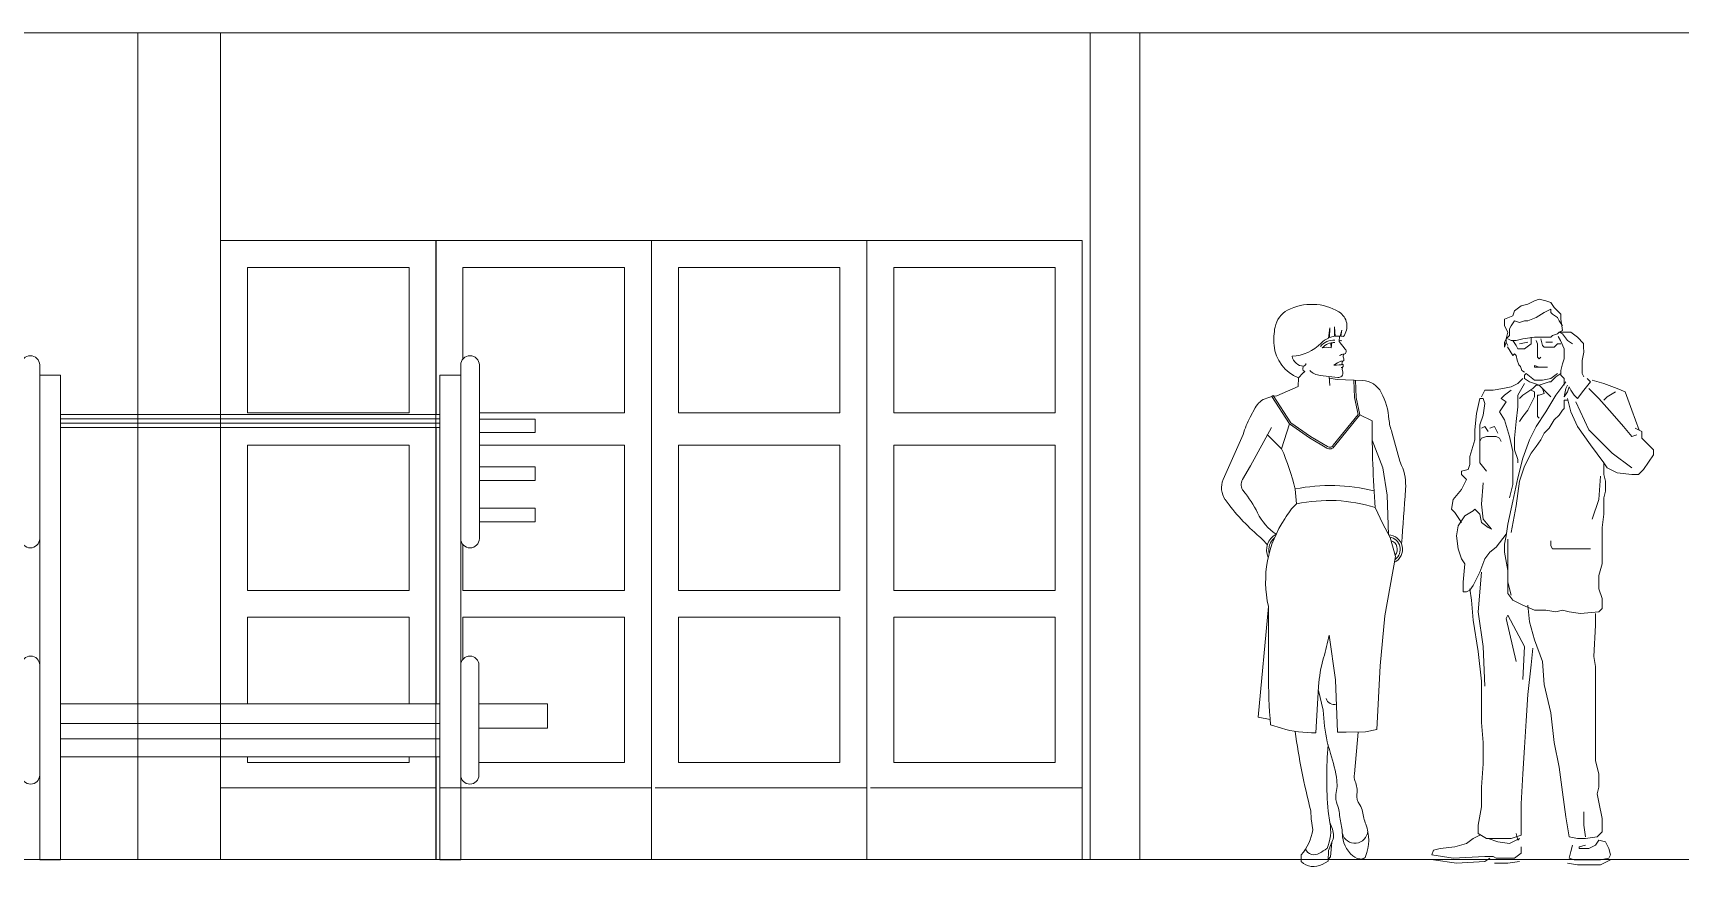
# Model space of a CAD drawing. Header units: metres. Extents: x -2 to 3328848, y -2 to 2725060.
# Drawn here: x 1663802.19 to 1663851.97, y 1363050.49 to 1363075.75 of the extents above; entities that cross this region are included whole.
import ezdxf

# ---------------------------------------------------------------- set-up
doc = ezdxf.new("R2010")
doc.units = ezdxf.units.M
doc.layers.get('0').update_dxf_attribs({"color": 253, "lineweight": 0})
doc.layers.add('EFEC', color=253, linetype='Continuous', lineweight=0)
doc.layers.add('muebles', color=253, linetype='Continuous', lineweight=0)

# ---------------------------------------------------------------- blocks, each defined once
blk = doc.blocks.new('maq7')
for p, q in [((162.6949, 54.5108), (162.6949, 55.303)), ((162.78, 55.303), (162.78, 54.5108)), ((164.7002, 55.303), (164.7002, 54.5108)), ((164.7853, 54.5108), (164.7853, 55.303)), ((162.6971, 53.9333), (162.6971, 53.4316)), ((162.78, 53.4316), (162.78, 53.9333)), ((164.7002, 53.4316), (164.7002, 53.9333)), ((164.7831, 53.9333), (164.7831, 53.4316))]:
    blk.add_line(p, q)
for points in [[(162.8754, 53.0441), (162.78, 53.0441), (162.78, 55.2568), (162.8754, 55.2568)], [(164.6048, 53.0441), (164.7002, 53.0441), (164.7002, 55.2568), (164.6048, 55.2568)], [(162.3836, 53.7566), (162.6971, 53.7566), (162.6971, 53.6457), (162.3836, 53.6457)], [(165.0966, 53.7566), (164.7831, 53.7566), (164.7831, 53.6457), (165.0966, 53.6457)]]:
    blk.add_lwpolyline(points, close=True)
for points in [[(163.7401, 55.0373), (162.8754, 55.0373), (162.8754, 55.0775), (163.7401, 55.0775)], [(163.7401, 55.0373), (164.6048, 55.0373), (164.6048, 55.0775), (163.7401, 55.0775)], [(162.6949, 54.9945), (162.4401, 54.9945), (162.4401, 55.0565), (162.6949, 55.0565)], [(163.7401, 55.0172), (162.8754, 55.0172), (162.8754, 55.0574), (163.7401, 55.0574)], [(163.7401, 55.0172), (164.6048, 55.0172), (164.6048, 55.0574), (163.7401, 55.0574)], [(164.7853, 54.9945), (165.0401, 54.9945), (165.0401, 55.0565), (164.7853, 55.0565)], [(162.6949, 54.7764), (162.4401, 54.7764), (162.4401, 54.8384), (162.6949, 54.8384)], [(164.7853, 54.7764), (165.0401, 54.7764), (165.0401, 54.8384), (164.7853, 54.8384)], [(162.6949, 54.5877), (162.4401, 54.5877), (162.4401, 54.6497), (162.6949, 54.6497)], [(164.7853, 54.5877), (165.0401, 54.5877), (165.0401, 54.6497), (164.7853, 54.6497)], [(163.7401, 53.6673), (162.8754, 53.6673), (162.8754, 53.7566), (163.7401, 53.7566)], [(163.7401, 53.6673), (164.6048, 53.6673), (164.6048, 53.7566), (163.7401, 53.7566)], [(163.7401, 53.515), (162.8754, 53.515), (162.8754, 53.5976), (163.7401, 53.5976)], [(163.7401, 53.515), (164.6048, 53.515), (164.6048, 53.5976), (163.7401, 53.5976)]]:
    blk.add_lwpolyline(points)
for centre, radius, start, end in [((162.7375, 55.303), 0.0425, 0, 180), ((164.7427, 55.303), 0.0425, 0, 180), ((162.7375, 54.5108), 0.0425, 180, 0), ((164.7427, 54.5108), 0.0425, 180, 0), ((162.7385, 53.9333), 0.0415, 0, 180), ((164.7417, 53.9333), 0.0415, 0, 180), ((162.7385, 53.4316), 0.0415, 180, 0), ((164.7417, 53.4316), 0.0415, 180, 0)]:
    blk.add_arc(centre, radius, start, end)
blk = doc.blocks.new('KE-TU4')
for p, q in [((0, 34.5), (12, 34.5)), ((0, 24.073), (0, 34.5)), ((12, 24.81), (12, 34.5)), ((1.5, 33), (10.5, 33)), ((1.5, 24.9), (1.5, 33)), ((10.5, 24.9), (10.5, 33)), ((1.5, 24.9), (10.5, 24.9)), ((0, 5.724), (0, 24.073)), ((12, 8.675), (12, 24.073)), ((1.5, 15), (1.5, 23.1)), ((1.5, 23.1), (10.5, 23.1)), ((10.5, 15), (10.5, 23.1)), ((1.5, 15), (10.5, 15)), ((1.5, 13.498), (10.5, 13.498)), ((1.5, 8.675), (1.5, 13.498)), ((10.5, 8.675), (10.5, 13.498)), ((0, 0), (0, 5.724)), ((1.5, 5.398), (1.5, 5.724)), ((10.5, 5.398), (10.5, 5.724)), ((12, 0), (12, 5.724)), ((1.5, 5.398), (10.5, 5.398)), ((0, 4), (12, 4)), ((0, 0), (12, 0))]:
    blk.add_line(p, q)
blk = doc.blocks.new('PE-10')
for p, q in [((0.0487, 1.6295), (0.0452, 1.5985)), ((0.0482, 1.5997), (0.0487, 1.6295)), ((0.063, 1.6327), (0.0628, 1.6037)), ((0.0652, 1.6041), (0.063, 1.6327)), ((0.0781, 1.6046), (0.0769, 1.588)), ((0.085, 1.6224), (0.0805, 1.6045)), ((0.0824, 1.6043), (0.085, 1.6224)), ((0.0531, 1.5686), (0.052, 1.5838)), ((0.0549, 1.5844), (0.0531, 1.5686)), ((0.0959, 1.5646), (0.0769, 1.588)), ((0.0771, 1.5916), (0.0858, 1.5904)), ((0.0899, 1.5449), (0.0915, 1.5501)), ((-0.0328, 1.4919), (-0.0264, 1.4976)), ((-0.0322, 1.5042), (-0.0316, 1.5135)), ((-0.0312, 1.5001), (-0.0322, 1.5042)), ((-0.0264, 1.4976), (-0.0312, 1.5001)), ((0.0612, 1.5169), (0.0721, 1.5239)), ((0.0612, 1.5169), (0.0695, 1.5169)), ((0.0695, 1.5169), (0.0769, 1.5175)), ((0.0721, 1.5239), (0.0819, 1.5281)), ((0.0829, 1.5173), (0.0854, 1.5184)), ((0.0871, 1.5287), (0.0854, 1.5184)), ((0.0871, 1.51), (0.0866, 1.5037)), ((0.0866, 1.5037), (0.0885, 1.4967)), ((-0.111, 1.4236), (-0.0464, 1.4519)), ((-0.0455, 1.4783), (-0.0464, 1.4519)), ((-0.0455, 1.4783), (-0.0328, 1.4919)), ((0.0729, 1.4787), (0.0203, 1.4851)), ((0.0473, 1.4818), (0.0492, 1.4546)), ((0.0476, 1.4768), (0.0717, 1.4728)), ((0.0717, 1.4728), (0.1475, 1.4699)), ((0.1241, 1.4183), (0.1219, 1.4709)), ((0.1291, 1.4189), (0.1268, 1.4711)), ((-0.1263, 1.4221), (-0.1413, 1.417)), ((-0.1263, 1.4221), (-0.1221, 1.4248)), ((-0.1263, 1.4221), (-0.0727, 1.3389)), ((-0.1221, 1.4248), (-0.0691, 1.3424)), ((-0.1205, 1.4224), (-0.111, 1.4236)), ((0.1347, 1.3677), (0.1241, 1.4183)), ((0.1401, 1.3664), (0.1291, 1.4189)), ((-0.1766, 1.3874), (-0.1917, 1.3596)), ((0.0593, 1.2747), (0.1347, 1.3677)), ((0.0635, 1.2719), (0.1401, 1.3664)), ((0.1401, 1.3664), (0.1769, 1.3478)), ((-0.2125, 1.3071), (-0.273, 1.1702)), ((-0.1273, 1.328), (-0.1908, 1.2123)), ((-0.1403, 1.307), (-0.0967, 1.2637)), ((-0.0727, 1.3389), (-0.0967, 1.2637)), ((-0.0727, 1.3389), (-0.0123, 1.2964)), ((-0.0691, 1.3424), (-0.0096, 1.3006)), ((-0.0123, 1.2964), (0.0397, 1.2657)), ((-0.0096, 1.3006), (0.0422, 1.27)), ((0.2369, 1.3138), (0.2608, 1.2261)), ((0.1773, 1.2895), (0.2092, 1.2061)), ((-0.1908, 1.2123), (-0.215, 1.1704)), ((0.2092, 1.2061), (0.2222, 1.1233)), ((0.2608, 1.2261), (0.2662, 1.2133)), ((-0.0513, 1.0967), (-0.0556, 1.1419)), ((0.2222, 1.1233), (0.2265, 1.0035)), ((0.2089, 1.0361), (0.1861, 1.0855)), ((0.2311, 0.995), (0.2089, 1.0361)), ((0.2478, 0.9377), (0.2311, 0.995)), ((0.2158, 0.7579), (0.2478, 0.9377)), ((-0.1364, 0.7868), (-0.1679, 0.4515)), ((-0.1364, 0.7868), (-0.1365, 0.6203)), ((0.2012, 0.6074), (0.2158, 0.7579)), ((0.0467, 0.6998), (0.0662, 0.5649)), ((-0.1365, 0.6203), (-0.1365, 0.5857)), ((0.1915, 0.4144), (0.2012, 0.6074)), ((0.0662, 0.5649), (0.0727, 0.4068)), ((0.0063, 0.4046), (0.0151, 0.5442)), ((0.0144, 0.532), (0.0289, 0.4728)), ((-0.1679, 0.4515), (-0.1314, 0.4445)), ((0.0289, 0.4728), (0.0321, 0.4367)), ((-0.1302, 0.4285), (-0.0969, 0.4184)), ((0.0727, 0.4068), (0.0981, 0.4065)), ((0.0981, 0.4065), (0.1565, 0.4072)), ((0.1239, 0.2806), (0.1347, 0.4069)), ((0.1565, 0.4072), (0.1915, 0.4144)), ((0.0704, 0.26), (0.0714, 0.2421)), ((0.0714, 0.2421), (0.0676, 0.218)), ((-0.0082, 0.168), (-0.0077, 0.1445)), ((0.0439, 0.1673), (0.0491, 0.1331)), ((-0.0077, 0.1445), (-0.0025, 0.1112)), ((0.0491, 0.1331), (0.0569, 0.1132)), ((0.0446, 0.0482), (0.0556, 0.0736)), ((0.0556, 0.0736), (0.0515, 0.0292)), ((-0.0372, 0.0356), (-0.0372, 0.0149)), ((0.0259, 0.0066), (0.0438, 0.0159)), ((0.0438, 0.0159), (0.0446, 0.0482)), ((0.0515, 0.0292), (0.0439, 0.0213))]:
    blk.add_line(p, q)
for centre, radius, start, end in [((-0.0056, 1.5431), 0.1574, 58.5116, 117.6408), ((-0.0447, 1.6179), 0.0731, 117.6408, 169.0521), ((0.0501, 1.6341), 0.0508, 322.3779, 58.5116), ((0.0802, 1.5937), 0.2003, 169.0521, 184.9196), ((0.0748, 1.5308), 0.0739, 113.625, 135.0455), ((0.0748, 1.5308), 0.0739, 99.3937, 111.0784), ((0.0748, 1.5308), 0.0739, 85.6198, 97.4573), ((0.0748, 1.5308), 0.0739, 77.8885, 84.0746), ((-0.0028, 1.5872), 0.117, 185.2573, 248.5867), ((-0.0741, 1.6795), 0.1365, 273.8558, 315.0455), ((0.0622, 1.5376), 0.0546, 87.3799, 139.3681), ((0.0622, 1.5376), 0.0474, 87.3799, 139.3681), ((0.04, 1.5262), 0.0444, 72.8213, 108.0508), ((0.0938, 1.5226), 0.0276, 94.813, 124.66), ((0.0958, 1.5419), 0.00665, 153.4251, 210.9002), ((0.0908, 1.558), 0.00793, 274.813, 351.5979), ((0.0898, 1.5581), 0.00892, 351.5979, 46.7853), ((-0.0294, 1.5495), 0.036, 189.9282, 268.6777), ((-0.0301, 1.5201), 0.00659, 268.6777, 14.4466), ((0.0271, 1.5408), 0.0561, 226.0993, 263.0936), ((0.0745, 1.4931), 0.0144, 263.6309, 14.7536), ((0.0789, 1.4927), 0.0249, 80.7394, 94.6826), ((0.0855, 1.5198), 0.00908, 79.9015, 113.3543), ((0.0845, 1.5147), 0.00532, 253.8265, 299.5837), ((0.0867, 1.5154), 0.00318, 13.7186, 113.1839), ((0.0878, 1.5324), 0.00373, 259.9015, 351.7352), ((0.0844, 1.5149), 0.00556, 299.5837, 13.7186), ((0.0815, 1.5333), 0.0101, 351.7352, 30.9002), ((0.1449, 1.4026), 0.0674, 27.4487, 87.7883), ((-0.1211, 1.3572), 0.0632, 108.6471, 151.3733), ((0.0162, 1.3357), 0.2124, 4.5594, 27.4487), ((0.0128, 1.2482), 0.2329, 151.4233, 165.3444), ((3.7744, 1.3438), 3.5976, 179.9363, 184.1184), ((0.363, 1.3634), 0.1355, 184.5594, 201.4476), ((-0.7532, 0.9746), 0.7173, 13.4873, 23.7696), ((0.0485, 1.2806), 0.0173, 239.4386, 329.7542), ((0.0485, 1.2806), 0.0123, 239.4386, 331.3849), ((0.1198, 1.152), 0.1587, 356.062, 22.7221), ((-0.2168, 1.1454), 0.0615, 156.1697, 215.5506), ((-0.1887, 1.1552), 0.0304, 149.964, 219.3134), ((0.0509, 0.6033), 0.5491, 76.0966, 101.187), ((0.2253, 1.4613), 0.6048, 215.5506, 229.9087), ((-0.4879, 0.9101), 0.3563, 26.6011, 39.3134), ((0.0519, 0.9788), 0.1566, 131.222, 152.0982), ((0.0465, 0.6477), 0.4595, 72.311, 102.291), ((-17.9789, 2.3835), 18.2992, 355.58477, 356.10708), ((-0.0151, 1.1469), 0.1725, 206.6011, 235.2749), ((0.191, 0.8626), 0.336, 145.6627, 193.028), ((-0.2535, 0.8926), 0.1386, 35.0506, 49.9087), ((-0.0883, 0.9576), 0.0537, 117.7833, 204.6364), ((0.2246, 0.9595), 0.0441, 297.0508, 87.5781), ((0.2246, 0.9595), 0.0374, 305.3485, 81.1942), ((-0.0883, 0.9576), 0.0472, 129.3904, 193.0293), ((0.2246, 0.9595), 0.0285, 320.829, 71.6689), ((-0.6834, 0.8378), 0.743, 343.8566, 349.2926), ((0.4192, 0.5187), 0.4049, 163.8566, 176.389), ((1.8302, 0.5857), 1.9667, 180, 184.5845), ((0.0614, 0.5149), 0.0246, 196.6678, 288.6567), ((-0.0023, 0.7318), 0.3273, 253.2129, 271.517), ((1.9086, 0.6712), 1.9817, 187.6067, 194.7089), ((0.462, 0.475), 0.4317, 185.0832, 197.9258), ((1.2468, 0.2678), 1.2071, 175.2518, 184.7769), ((-0.4261, 0.1877), 0.5018, 8.2923, 17.9258), ((0.1617, 0.2721), 0.0388, 167.249, 202.0913), ((0.0537, 0.2282), 0.0778, 353.481, 22.0913), ((0.1233, 0.2092), 0.0563, 171.0788, 202.964), ((0.1774, 0.2141), 0.0467, 173.481, 215.7806), ((-0.0012, 0.1565), 0.0789, 6.919, 22.964), ((0.5437, 0.2226), 0.47, 186.919, 192.4142), ((0.1005, 0.1587), 0.0481, 8.7459, 35.7806), ((0.3414, 0.1958), 0.1957, 188.7459, 200.3428), ((-0.1519, 0.134), 0.1512, 319.345, 351.3026), ((-0.0787, 0.107), 0.1304, 336.1467, 11.5645), ((0.0103, 0.0949), 0.0501, 334.8524, 21.4272), ((-0.0142, 0.0998), 0.1011, 0.0014, 12.4142), ((0.1248, 0.1094), 0.039, 194.1847, 356.6016), ((0.1749, 0.0998), 0.0879, 180.0014, 230.239), ((0.0283, 0.0797), 0.1382, 339.1006, 20.3428), ((0.0022, 0.0648), 0.0291, 204.192, 302.621), ((-0.2621, 0.5193), 0.5548, 300.3135, 303.06), ((0, 0.054), 0.054, 226.4502, 298.6221), ((0.145, 0.0638), 0.0411, 230.239, 272.9155), ((0.1464, 0.0346), 0.0118, 272.9155, 339.1006)]:
    blk.add_arc(centre, radius, start, end)
blk = doc.blocks.new('A$C5B027DEA')
at = {"color": 0}
for p, q in [((0.3014, 1.7628, -2.7285), (0.2806, 1.7576, -2.7285)), ((0.3222, 1.7732, -2.7285), (0.3014, 1.7628, -2.7285)), ((0.3378, 1.7784, -2.7285), (0.3222, 1.7732, -2.7285)), ((0.3586, 1.7732, -2.7285), (0.3378, 1.7784, -2.7285)), ((0.3741, 1.768, -2.7285), (0.3586, 1.7732, -2.7285)), ((0.3845, 1.7524, -2.7285), (0.3741, 1.768, -2.7285)), ((0.2546, 1.7264, -2.7285), (0.2286, 1.716, -2.7285)), ((0.2286, 1.716, -2.7285), (0.2286, 1.6952, -2.7285)), ((0.2494, 1.6952, -2.7285), (0.2598, 1.7108, -2.7285)), ((0.2598, 1.742, -2.7285), (0.2546, 1.7264, -2.7285)), ((0.2806, 1.7576, -2.7285), (0.2598, 1.742, -2.7285)), ((0.2598, 1.7108, -2.7285), (0.2754, 1.7056, -2.7285)), ((0.2754, 1.7056, -2.7285), (0.291, 1.7108, -2.7285)), ((0.291, 1.7108, -2.7285), (0.3014, 1.7108, -2.7285)), ((0.3014, 1.7108, -2.7285), (0.3274, 1.7212, -2.7285)), ((0.3274, 1.7212, -2.7285), (0.3534, 1.7368, -2.7285)), ((0.3534, 1.7368, -2.7285), (0.3741, 1.7472, -2.7285)), ((0.3741, 1.7472, -2.7285), (0.3741, 1.7368, -2.7285)), ((0.3741, 1.7368, -2.7285), (0.3793, 1.7316, -2.7285)), ((0.3793, 1.7316, -2.7285), (0.3949, 1.7212, -2.7285)), ((0.4053, 1.7316, -2.7285), (0.3845, 1.7524, -2.7285)), ((0.3949, 1.7212, -2.7285), (0.4001, 1.7108, -2.7285)), ((0.4001, 1.7108, -2.7285), (0.4105, 1.6952, -2.7285)), ((0.4053, 1.716, -2.7285), (0.4053, 1.7316, -2.7285)), ((0.4105, 1.6796, -2.7285), (0.4053, 1.716, -2.7285)), ((0.2286, 1.6952, -2.7285), (0.239, 1.6744, -2.7285)), ((0.239, 1.6744, -2.7285), (0.2338, 1.6536, -2.7285)), ((0.2338, 1.6536, -2.7285), (0.2442, 1.664, -2.7285)), ((0.2338, 1.6536, -2.7285), (0.239, 1.6588, -2.7285)), ((0.239, 1.6588, -2.7285), (0.2442, 1.664, -2.7285)), ((0.2442, 1.6848, -2.7285), (0.2494, 1.6952, -2.7285)), ((0.2442, 1.664, -2.7285), (0.2442, 1.6848, -2.7285)), ((0.3222, 1.6588, -2.7285), (0.2858, 1.6536, -2.7285)), ((0.3118, 1.6588, -2.7285), (0.3118, 1.6484, -2.7285)), ((0.3274, 1.6588, -2.7285), (0.3222, 1.6588, -2.7285)), ((0.3378, 1.6588, -2.7285), (0.3274, 1.6588, -2.7285)), ((0.343, 1.6588, -2.7285), (0.3378, 1.6588, -2.7285)), ((0.3741, 1.6588, -2.7285), (0.343, 1.6588, -2.7285)), ((0.3793, 1.664, -2.7285), (0.3741, 1.6588, -2.7285)), ((0.3949, 1.6692, -2.7285), (0.3793, 1.664, -2.7285)), ((0.4001, 1.6744, -2.7285), (0.3949, 1.6692, -2.7285)), ((0.404, 1.6484, -2.7285), (0.397, 1.6612, -2.7285)), ((0.4105, 1.6796, -2.7285), (0.4001, 1.6744, -2.7285)), ((0.4001, 1.6744, -2.7285), (0.4105, 1.6692, -2.7285)), ((0.4105, 1.6744, -2.7285), (0.4001, 1.6744, -2.7285)), ((0.4365, 1.6744, -2.7285), (0.4105, 1.6744, -2.7285)), ((0.4105, 1.6692, -2.7285), (0.4261, 1.6484, -2.7285)), ((0.4573, 1.6588, -2.7285), (0.4365, 1.6744, -2.7285)), ((0.4763, 1.6388, -2.7285), (0.4573, 1.6588, -2.7285)), ((0.2338, 1.6536, -2.7285), (0.2286, 1.6432, -2.7285)), ((0.2286, 1.6276, -2.7285), (0.2338, 1.6432, -2.7285)), ((0.2286, 1.6432, -2.7285), (0.2286, 1.6276, -2.7285)), ((0.2338, 1.6432, -2.7285), (0.2338, 1.6536, -2.7285)), ((0.2338, 1.6432, -2.7285), (0.2338, 1.6536, -2.7285)), ((0.239, 1.6328, -2.7285), (0.2338, 1.6432, -2.7285)), ((0.2546, 1.6016, -2.7285), (0.2382, 1.6286, -2.7285)), ((0.2494, 1.6484, -2.7285), (0.239, 1.6536, -2.7285)), ((0.265, 1.6484, -2.7285), (0.2494, 1.6484, -2.7285)), ((0.265, 1.6328, -2.7285), (0.2546, 1.6484, -2.7285)), ((0.2598, 1.6068, -2.7285), (0.2546, 1.6016, -2.7285)), ((0.265, 1.6016, -2.7285), (0.2598, 1.6068, -2.7285)), ((0.2858, 1.6536, -2.7285), (0.265, 1.6484, -2.7285)), ((0.2702, 1.6224, -2.7285), (0.265, 1.6328, -2.7285)), ((0.291, 1.6224, -2.7285), (0.2702, 1.6224, -2.7285)), ((0.2754, 1.638, -2.7285), (0.3014, 1.6432, -2.7285)), ((0.3118, 1.638, -2.7285), (0.291, 1.6224, -2.7285)), ((0.3118, 1.6484, -2.7285), (0.3118, 1.638, -2.7285)), ((0.3274, 1.6484, -2.7285), (0.3326, 1.638, -2.7285)), ((0.3326, 1.638, -2.7285), (0.3326, 1.6276, -2.7285)), ((0.3326, 1.6276, -2.7285), (0.3326, 1.6224, -2.7285)), ((0.3326, 1.6224, -2.7285), (0.3326, 1.5964, -2.7285)), ((0.343, 1.6536, -2.7285), (0.3482, 1.6328, -2.7285)), ((0.3482, 1.6328, -2.7285), (0.3534, 1.6276, -2.7285)), ((0.3534, 1.6276, -2.7285), (0.3689, 1.6276, -2.7285)), ((0.3586, 1.6432, -2.7285), (0.3793, 1.6432, -2.7285)), ((0.3689, 1.6276, -2.7285), (0.3845, 1.6276, -2.7285)), ((0.3845, 1.6276, -2.7285), (0.3949, 1.638, -2.7285)), ((0.3949, 1.638, -2.7285), (0.4053, 1.638, -2.7285)), ((0.4157, 1.6224, -2.7285), (0.404, 1.6484, -2.7285)), ((0.4157, 1.6172, -2.7285), (0.4157, 1.6224, -2.7285)), ((0.4157, 1.6016, -2.7285), (0.4157, 1.6172, -2.7285)), ((0.4261, 1.6484, -2.7285), (0.4417, 1.638, -2.7285)), ((0.4729, 1.586, -2.7285), (0.4781, 1.612, -2.7285)), ((0.4763, 1.6284, -2.7285), (0.4763, 1.6388, -2.7285)), ((0.4781, 1.612, -2.7285), (0.4763, 1.6284, -2.7285)), ((0.2684, 1.5871, -2.7285), (0.265, 1.6016, -2.7285)), ((0.273, 1.5723, -2.7285), (0.2684, 1.5871, -2.7285)), ((0.2782, 1.5671, -2.7285), (0.273, 1.5723, -2.7285)), ((0.2828, 1.5543, -2.7285), (0.2782, 1.5671, -2.7285)), ((0.291, 1.5496, -2.7285), (0.2828, 1.5543, -2.7285)), ((0.3222, 1.5704, -2.7285), (0.3378, 1.5652, -2.7285)), ((0.3222, 1.5652, -2.7285), (0.3222, 1.5704, -2.7285)), ((0.3274, 1.5652, -2.7285), (0.3222, 1.5652, -2.7285)), ((0.343, 1.5652, -2.7285), (0.3274, 1.5652, -2.7285)), ((0.3326, 1.5964, -2.7285), (0.3378, 1.5912, -2.7285)), ((0.3378, 1.5912, -2.7285), (0.343, 1.5964, -2.7285)), ((0.3534, 1.5652, -2.7285), (0.343, 1.5652, -2.7285)), ((0.3637, 1.5652, -2.7285), (0.3534, 1.5652, -2.7285)), ((0.4053, 1.5548, -2.7285), (0.4105, 1.5756, -2.7285)), ((0.4053, 1.5392, -2.7285), (0.4053, 1.5548, -2.7285)), ((0.4105, 1.5756, -2.7285), (0.4157, 1.5912, -2.7285)), ((0.4157, 1.5912, -2.7285), (0.4157, 1.6016, -2.7285)), ((0.4729, 1.5652, -2.7285), (0.4729, 1.586, -2.7285)), ((0.4729, 1.5444, -2.7285), (0.4729, 1.5652, -2.7285)), ((0.2234, 1.4976, -2.7285), (0.2494, 1.5028, -2.7285)), ((0.2494, 1.5028, -2.7285), (0.2702, 1.5132, -2.7285)), ((0.2702, 1.5132, -2.7285), (0.2858, 1.5288, -2.7285)), ((0.291, 1.5132, -2.7285), (0.2702, 1.4768, -2.7285)), ((0.2962, 1.5444, -2.7285), (0.291, 1.5392, -2.7285)), ((0.291, 1.5392, -2.7285), (0.291, 1.5288, -2.7285)), ((0.291, 1.5288, -2.7285), (0.3066, 1.5184, -2.7285)), ((0.2962, 1.5444, -2.7285), (0.3222, 1.5236, -2.7285)), ((0.3066, 1.5184, -2.7285), (0.3222, 1.5132, -2.7285)), ((0.317, 1.4976, -2.7285), (0.3274, 1.508, -2.7285)), ((0.3222, 1.5236, -2.7285), (0.3482, 1.5236, -2.7285)), ((0.3222, 1.5132, -2.7285), (0.3378, 1.508, -2.7285)), ((0.3274, 1.508, -2.7285), (0.3378, 1.508, -2.7285)), ((0.3378, 1.508, -2.7285), (0.3534, 1.5132, -2.7285)), ((0.3378, 1.508, -2.7285), (0.343, 1.5028, -2.7285)), ((0.343, 1.5028, -2.7285), (0.3534, 1.4924, -2.7285)), ((0.3482, 1.5236, -2.7285), (0.3741, 1.5288, -2.7285)), ((0.3534, 1.5132, -2.7285), (0.3689, 1.5184, -2.7285)), ((0.3689, 1.5184, -2.7285), (0.3741, 1.5184, -2.7285)), ((0.3741, 1.5288, -2.7285), (0.3949, 1.5444, -2.7285)), ((0.3741, 1.5184, -2.7285), (0.3897, 1.534, -2.7285)), ((0.3897, 1.534, -2.7285), (0.4053, 1.5444, -2.7285)), ((0.4209, 1.5184, -2.7285), (0.3897, 1.4768, -2.7285)), ((0.4157, 1.5288, -2.7285), (0.4053, 1.5392, -2.7285)), ((0.4157, 1.508, -2.7285), (0.4157, 1.5288, -2.7285)), ((0.4261, 1.508, -2.7285), (0.4209, 1.4976, -2.7285)), ((0.4261, 1.4872, -2.7285), (0.4313, 1.5028, -2.7285)), ((0.4313, 1.5028, -2.7285), (0.4365, 1.4924, -2.7285)), ((0.4781, 1.534, -2.7285), (0.4729, 1.5444, -2.7285)), ((0.4781, 1.4924, -2.7285), (0.4989, 1.5184, -2.7285)), ((0.4989, 1.5184, -2.7285), (0.4885, 1.5288, -2.7285)), ((0.5404, 1.5132, -2.7285), (0.5041, 1.5236, -2.7285)), ((0.582, 1.4976, -2.7285), (0.5404, 1.5132, -2.7285)), ((0.1403, 1.4196, -2.7285), (0.1507, 1.4664, -2.7285)), ((0.1507, 1.4664, -2.7285), (0.1611, 1.4664, -2.7285)), ((0.1559, 1.4716, -2.7285), (0.1663, 1.4924, -2.7285)), ((0.1611, 1.4664, -2.7285), (0.1663, 1.4508, -2.7285)), ((0.1663, 1.4508, -2.7285), (0.1611, 1.4144, -2.7285)), ((0.1663, 1.4924, -2.7285), (0.1923, 1.4924, -2.7285)), ((0.1923, 1.4924, -2.7285), (0.2234, 1.4976, -2.7285)), ((0.2131, 1.4248, -2.7285), (0.2338, 1.456, -2.7285)), ((0.2182, 1.4664, -2.7285), (0.2286, 1.4768, -2.7285)), ((0.2338, 1.456, -2.7285), (0.2182, 1.4664, -2.7285)), ((0.2286, 1.4768, -2.7285), (0.2494, 1.4924, -2.7285)), ((0.2702, 1.4768, -2.7285), (0.2702, 1.4404, -2.7285)), ((0.2754, 1.4664, -2.7285), (0.2858, 1.4768, -2.7285)), ((0.2858, 1.4768, -2.7285), (0.3014, 1.4872, -2.7285)), ((0.3014, 1.4872, -2.7285), (0.317, 1.4976, -2.7285)), ((0.3118, 1.4508, -2.7285), (0.3014, 1.43, -2.7285)), ((0.3118, 1.4924, -2.7285), (0.3222, 1.4872, -2.7285)), ((0.3222, 1.4716, -2.7285), (0.3118, 1.4508, -2.7285)), ((0.3222, 1.4872, -2.7285), (0.3222, 1.4716, -2.7285)), ((0.3326, 1.4768, -2.7285), (0.3326, 1.4664, -2.7285)), ((0.3378, 1.4768, -2.7285), (0.3326, 1.4768, -2.7285)), ((0.3326, 1.4664, -2.7285), (0.3326, 1.4352, -2.7285)), ((0.3534, 1.482, -2.7285), (0.3378, 1.4768, -2.7285)), ((0.3482, 1.4976, -2.7285), (0.3534, 1.482, -2.7285)), ((0.3534, 1.4924, -2.7285), (0.3689, 1.4768, -2.7285)), ((0.3897, 1.4768, -2.7285), (0.3586, 1.4248, -2.7285)), ((0.3689, 1.4768, -2.7285), (0.3741, 1.4716, -2.7285)), ((0.4209, 1.4976, -2.7285), (0.4157, 1.4716, -2.7285)), ((0.4157, 1.4716, -2.7285), (0.4261, 1.4872, -2.7285)), ((0.4157, 1.4612, -2.7285), (0.4261, 1.4612, -2.7285)), ((0.4157, 1.4508, -2.7285), (0.4157, 1.4612, -2.7285)), ((0.4157, 1.4352, -2.7285), (0.4157, 1.4508, -2.7285)), ((0.4261, 1.4664, -2.7285), (0.4365, 1.4248, -2.7285)), ((0.4365, 1.4924, -2.7285), (0.4469, 1.4768, -2.7285)), ((0.4469, 1.4768, -2.7285), (0.4573, 1.4664, -2.7285)), ((0.4521, 1.456, -2.7285), (0.4937, 1.3676, -2.7285)), ((0.4573, 1.4664, -2.7285), (0.4781, 1.4924, -2.7285)), ((0.4937, 1.4976, -2.7285), (0.5248, 1.4664, -2.7285)), ((0.5248, 1.4664, -2.7285), (0.5664, 1.4196, -2.7285)), ((0.5404, 1.4612, -2.7285), (0.5508, 1.4716, -2.7285)), ((0.5508, 1.4716, -2.7285), (0.5768, 1.4872, -2.7285)), ((0.608, 1.4872, -2.7285), (0.582, 1.4976, -2.7285)), ((0.6288, 1.43, -2.7285), (0.608, 1.4872, -2.7285)), ((0.1351, 1.3676, -2.7285), (0.1403, 1.4196, -2.7285)), ((0.1611, 1.4144, -2.7285), (0.1507, 1.3832, -2.7285)), ((0.2286, 1.3988, -2.7285), (0.2131, 1.4248, -2.7285)), ((0.2442, 1.3468, -2.7285), (0.2286, 1.3988, -2.7285)), ((0.2702, 1.4404, -2.7285), (0.265, 1.3936, -2.7285)), ((0.2858, 1.4092, -2.7285), (0.2754, 1.3936, -2.7285)), ((0.3014, 1.43, -2.7285), (0.2858, 1.4092, -2.7285)), ((0.3586, 1.4248, -2.7285), (0.3274, 1.378, -2.7285)), ((0.3326, 1.4352, -2.7285), (0.3326, 1.4092, -2.7285)), ((0.3326, 1.4092, -2.7285), (0.3378, 1.404, -2.7285)), ((0.3689, 1.3728, -2.7285), (0.3845, 1.3988, -2.7285)), ((0.3845, 1.3988, -2.7285), (0.4001, 1.4144, -2.7285)), ((0.4001, 1.4144, -2.7285), (0.4105, 1.43, -2.7285)), ((0.4105, 1.43, -2.7285), (0.4157, 1.4352, -2.7285)), ((0.4365, 1.4248, -2.7285), (0.4573, 1.378, -2.7285)), ((0.5664, 1.4196, -2.7285), (0.6028, 1.378, -2.7285)), ((0.6519, 1.3664, -2.7285), (0.6288, 1.43, -2.7285)), ((0.1351, 1.3364, -2.7285), (0.1351, 1.3676, -2.7285)), ((0.1507, 1.3832, -2.7285), (0.1507, 1.2636, -2.7285)), ((0.1663, 1.378, -2.7285), (0.1559, 1.3728, -2.7285)), ((0.1559, 1.3416, -2.7285), (0.1715, 1.3468, -2.7285)), ((0.1767, 1.3624, -2.7285), (0.1663, 1.378, -2.7285)), ((0.1715, 1.3468, -2.7285), (0.1871, 1.3468, -2.7285)), ((0.1975, 1.378, -2.7285), (0.1819, 1.3728, -2.7285)), ((0.1871, 1.3468, -2.7285), (0.2027, 1.3468, -2.7285)), ((0.2079, 1.3572, -2.7285), (0.1975, 1.378, -2.7285)), ((0.2027, 1.3468, -2.7285), (0.2131, 1.3416, -2.7285)), ((0.2546, 1.3, -2.7285), (0.2442, 1.3468, -2.7285)), ((0.265, 1.3936, -2.7285), (0.2598, 1.3416, -2.7285)), ((0.3274, 1.378, -2.7285), (0.3066, 1.3364, -2.7285)), ((0.343, 1.3364, -2.7285), (0.3534, 1.3572, -2.7285)), ((0.3534, 1.3572, -2.7285), (0.3689, 1.3728, -2.7285)), ((0.4573, 1.378, -2.7285), (0.4989, 1.3208, -2.7285)), ((0.4937, 1.3676, -2.7285), (0.5664, 1.2948, -2.7285)), ((0.6028, 1.378, -2.7285), (0.6288, 1.3468, -2.7285)), ((0.6288, 1.3468, -2.7285), (0.6444, 1.352, -2.7285)), ((0.6599, 1.3624, -2.7285), (0.6392, 1.3728, -2.7285)), ((0.6599, 1.3416, -2.7285), (0.6599, 1.3624, -2.7285)), ((0.1195, 1.2844, -2.7285), (0.1351, 1.3364, -2.7285)), ((0.1507, 1.3312, -2.7285), (0.1559, 1.3416, -2.7285)), ((0.2131, 1.3416, -2.7285), (0.2182, 1.3312, -2.7285)), ((0.2546, 1.2428, -2.7285), (0.2546, 1.3, -2.7285)), ((0.2598, 1.3416, -2.7285), (0.2598, 1.3052, -2.7285)), ((0.2598, 1.3052, -2.7285), (0.2702, 1.274, -2.7285)), ((0.3066, 1.3364, -2.7285), (0.2858, 1.2792, -2.7285)), ((0.291, 1.2532, -2.7285), (0.3118, 1.2948, -2.7285)), ((0.3118, 1.2948, -2.7285), (0.3274, 1.3156, -2.7285)), ((0.3274, 1.3156, -2.7285), (0.343, 1.3364, -2.7285)), ((0.4989, 1.3208, -2.7285), (0.5404, 1.2636, -2.7285)), ((0.5664, 1.2948, -2.7285), (0.6288, 1.248, -2.7285)), ((0.6963, 1.3052, -2.7285), (0.6599, 1.3416, -2.7285)), ((0.6963, 1.2896, -2.7285), (0.6963, 1.3052, -2.7285)), ((0.0935, 1.2376, -2.7285), (0.1143, 1.2428, -2.7285)), ((0.1143, 1.2428, -2.7285), (0.1195, 1.2584, -2.7285)), ((0.1195, 1.2584, -2.7285), (0.1195, 1.2844, -2.7285)), ((0.1507, 1.2636, -2.7285), (0.1715, 1.2376, -2.7285)), ((0.2546, 1.196, -2.7285), (0.2546, 1.2428, -2.7285)), ((0.2858, 1.2792, -2.7285), (0.2702, 1.2168, -2.7285)), ((0.2702, 1.274, -2.7285), (0.2702, 1.2636, -2.7285)), ((0.2754, 1.2064, -2.7285), (0.291, 1.2532, -2.7285)), ((0.5404, 1.2636, -2.7285), (0.5404, 1.2272, -2.7285)), ((0.5404, 1.2636, -2.7285), (0.5508, 1.248, -2.7285)), ((0.5508, 1.248, -2.7285), (0.582, 1.2324, -2.7285)), ((0.6496, 1.2272, -2.7285), (0.6651, 1.2428, -2.7285)), ((0.6651, 1.2428, -2.7285), (0.6963, 1.2896, -2.7285)), ((0.0935, 1.2272, -2.7285), (0.0935, 1.2376, -2.7285)), ((0.1091, 1.2116, -2.7285), (0.0935, 1.2272, -2.7285)), ((0.0935, 1.1804, -2.7285), (0.1091, 1.2116, -2.7285)), ((0.1559, 1.1336, -2.7285), (0.1611, 1.2012, -2.7285)), ((0.2442, 1.1544, -2.7285), (0.2546, 1.196, -2.7285)), ((0.2702, 1.2168, -2.7285), (0.2546, 1.144, -2.7285)), ((0.265, 1.1284, -2.7285), (0.2754, 1.2064, -2.7285)), ((0.53, 1.222, -2.7285), (0.5248, 1.1492, -2.7285)), ((0.5404, 1.2272, -2.7285), (0.5456, 1.2064, -2.7285)), ((0.5456, 1.2064, -2.7285), (0.5456, 1.1752, -2.7285)), ((0.582, 1.2324, -2.7285), (0.6288, 1.2272, -2.7285)), ((0.6288, 1.2272, -2.7285), (0.6496, 1.2272, -2.7285)), ((0.0624, 1.118, -2.7285), (0.0676, 1.1492, -2.7285)), ((0.0676, 1.1492, -2.7285), (0.0935, 1.1804, -2.7285)), ((0.2546, 1.144, -2.7285), (0.239, 1.0712, -2.7285)), ((0.5248, 1.1492, -2.7285), (0.5041, 1.0868, -2.7285)), ((0.5456, 1.1752, -2.7285), (0.5404, 1.1544, -2.7285)), ((0.5404, 1.1544, -2.7285), (0.5404, 1.1336, -2.7285)), ((0.0727, 1.1076, -2.7285), (0.0624, 1.118, -2.7285)), ((0.0935, 1.0764, -2.7285), (0.0727, 1.1076, -2.7285)), ((0.0831, 1.066, -2.7285), (0.1039, 1.0972, -2.7285)), ((0.1039, 1.0972, -2.7285), (0.1299, 1.1128, -2.7285)), ((0.1299, 1.1128, -2.7285), (0.1351, 1.118, -2.7285)), ((0.1351, 1.118, -2.7285), (0.1507, 1.1024, -2.7285)), ((0.1507, 1.1024, -2.7285), (0.1559, 1.0764, -2.7285)), ((0.1611, 1.0868, -2.7285), (0.1559, 1.1336, -2.7285)), ((0.1871, 1.0556, -2.7285), (0.1611, 1.0868, -2.7285)), ((0.2494, 1.0452, -2.7285), (0.265, 1.1284, -2.7285)), ((0.5404, 1.1024, -2.7285), (0.5352, 1.0608, -2.7285)), ((0.5404, 1.1336, -2.7285), (0.5404, 1.1024, -2.7285)), ((0.0779, 1.0348, -2.7285), (0.0831, 1.066, -2.7285)), ((0.1559, 1.0764, -2.7285), (0.1767, 1.0608, -2.7285)), ((0.1767, 1.0608, -2.7285), (0.1871, 1.0556, -2.7285)), ((0.2338, 1.04, -2.7285), (0.2027, 0.9984, -2.7285)), ((0.239, 1.0712, -2.7285), (0.2338, 1.0348, -2.7285)), ((0.5352, 1.0608, -2.7285), (0.5352, 1.0244, -2.7285)), ((0.0831, 0.9932, -2.7285), (0.0779, 1.0348, -2.7285)), ((0.0935, 0.962, -2.7285), (0.0831, 0.9932, -2.7285)), ((0.2027, 0.9984, -2.7285), (0.1819, 0.9828, -2.7285)), ((0.2338, 1.0348, -2.7285), (0.2286, 1.0088, -2.7285)), ((0.2286, 1.0088, -2.7285), (0.2286, 0.9828, -2.7285)), ((0.239, 1.0036, -2.7285), (0.239, 1.0244, -2.7285)), ((0.239, 0.9672, -2.7285), (0.239, 1.0036, -2.7285)), ((0.3741, 1.0192, -2.7285), (0.3741, 1.0036, -2.7285)), ((0.3741, 1.0036, -2.7285), (0.3793, 0.9932, -2.7285)), ((0.3793, 0.9932, -2.7285), (0.3949, 0.9932, -2.7285)), ((0.3949, 0.9932, -2.7285), (0.4365, 0.9932, -2.7285)), ((0.4365, 0.9932, -2.7285), (0.4781, 0.9932, -2.7285)), ((0.4781, 0.9932, -2.7285), (0.4989, 0.9932, -2.7285)), ((0.5352, 1.0244, -2.7285), (0.5352, 0.988, -2.7285)), ((0.5352, 0.988, -2.7285), (0.5352, 0.9464, -2.7285)), ((0.1039, 0.9464, -2.7285), (0.0935, 0.962, -2.7285)), ((0.0987, 0.8892, -2.7285), (0.1039, 0.9464, -2.7285)), ((0.1663, 0.962, -2.7285), (0.1507, 0.9204, -2.7285)), ((0.1819, 0.9828, -2.7285), (0.1663, 0.962, -2.7285)), ((0.2286, 0.9828, -2.7285), (0.239, 0.9256, -2.7285)), ((0.239, 0.9308, -2.7285), (0.239, 0.9672, -2.7285)), ((0.5352, 0.9464, -2.7285), (0.5248, 0.91, -2.7285)), ((0.0987, 0.858, -2.7285), (0.0987, 0.8892, -2.7285)), ((0.1507, 0.9204, -2.7285), (0.1299, 0.8788, -2.7285)), ((0.1455, 0.7956, -2.7285), (0.1559, 0.9204, -2.7285)), ((0.239, 0.8996, -2.7285), (0.239, 0.9308, -2.7285)), ((0.239, 0.9256, -2.7285), (0.239, 0.8892, -2.7285)), ((0.239, 0.8528, -2.7285), (0.239, 0.8996, -2.7285)), ((0.239, 0.8892, -2.7285), (0.2494, 0.8476, -2.7285)), ((0.5248, 0.91, -2.7285), (0.5248, 0.8684, -2.7285)), ((0.1091, 0.858, -2.7285), (0.0987, 0.858, -2.7285)), ((0.1195, 0.8632, -2.7285), (0.1091, 0.858, -2.7285)), ((0.1299, 0.8788, -2.7285), (0.1195, 0.8632, -2.7285)), ((0.1195, 0.8684, -2.7285), (0.1247, 0.832, -2.7285)), ((0.1247, 0.832, -2.7285), (0.1299, 0.7696, -2.7285)), ((0.2546, 0.832, -2.7285), (0.239, 0.8528, -2.7285)), ((0.2858, 0.8164, -2.7285), (0.2546, 0.832, -2.7285)), ((0.5248, 0.8684, -2.7285), (0.5352, 0.8372, -2.7285)), ((0.5352, 0.8372, -2.7285), (0.5352, 0.806, -2.7285)), ((0.1611, 0.6864, -2.7285), (0.1455, 0.7956, -2.7285)), ((0.239, 0.7852, -2.7285), (0.2338, 0.7748, -2.7285)), ((0.291, 0.6864, -2.7285), (0.239, 0.7852, -2.7285)), ((0.3222, 0.8008, -2.7285), (0.2858, 0.8164, -2.7285)), ((0.3066, 0.7644, -2.7285), (0.3014, 0.8164, -2.7285)), ((0.3586, 0.8008, -2.7285), (0.3222, 0.8008, -2.7285)), ((0.3897, 0.7956, -2.7285), (0.3586, 0.8008, -2.7285)), ((0.4105, 0.8008, -2.7285), (0.3897, 0.7956, -2.7285)), ((0.4313, 0.7956, -2.7285), (0.4105, 0.8008, -2.7285)), ((0.4677, 0.7904, -2.7285), (0.4313, 0.7956, -2.7285)), ((0.5248, 0.7956, -2.7285), (0.4677, 0.7904, -2.7285)), ((0.5144, 0.7904, -2.7285), (0.5144, 0.754, -2.7285)), ((0.5352, 0.806, -2.7285), (0.5248, 0.7956, -2.7285)), ((0.1299, 0.7696, -2.7285), (0.1455, 0.6708, -2.7285)), ((0.2338, 0.7748, -2.7285), (0.265, 0.6396, -2.7285)), ((0.3222, 0.7072, -2.7285), (0.3066, 0.7644, -2.7285)), ((0.5144, 0.754, -2.7285), (0.5092, 0.6552, -2.7285)), ((0.1663, 0.5616, -2.7285), (0.1611, 0.6864, -2.7285)), ((0.2858, 0.5824, -2.7285), (0.291, 0.6864, -2.7285)), ((0.3118, 0.6292, -2.7285), (0.317, 0.6812, -2.7285)), ((0.3482, 0.6396, -2.7285), (0.3222, 0.7072, -2.7285)), ((0.1455, 0.6708, -2.7285), (0.1559, 0.5772, -2.7285)), ((0.3014, 0.5356, -2.7285), (0.3118, 0.6292, -2.7285)), ((0.3534, 0.5668, -2.7285), (0.3482, 0.6396, -2.7285)), ((0.5092, 0.6552, -2.7285), (0.5144, 0.624, -2.7285)), ((0.5144, 0.624, -2.7285), (0.5144, 0.598, -2.7285)), ((0.1559, 0.5772, -2.7285), (0.1559, 0.4472, -2.7285)), ((0.5144, 0.598, -2.7285), (0.5144, 0.5564, -2.7285)), ((0.2962, 0.4524, -2.7285), (0.3014, 0.5356, -2.7285)), ((0.3741, 0.4784, -2.7285), (0.3534, 0.5668, -2.7285)), ((0.5144, 0.5564, -2.7285), (0.5144, 0.5148, -2.7285)), ((0.3845, 0.3848, -2.7285), (0.3741, 0.4784, -2.7285)), ((0.5144, 0.5148, -2.7285), (0.5144, 0.468, -2.7285)), ((0.5144, 0.468, -2.7285), (0.5144, 0.4316, -2.7285)), ((0.1559, 0.4472, -2.7285), (0.1611, 0.3848, -2.7285)), ((0.291, 0.3692, -2.7285), (0.2962, 0.4524, -2.7285)), ((0.5144, 0.4316, -2.7285), (0.5144, 0.364, -2.7285)), ((0.1611, 0.3848, -2.7285), (0.1611, 0.3172, -2.7285)), ((0.2858, 0.286, -2.7285), (0.291, 0.3692, -2.7285)), ((0.4001, 0.3068, -2.7285), (0.3845, 0.3848, -2.7285)), ((0.5144, 0.364, -2.7285), (0.5144, 0.3276, -2.7285)), ((0.1611, 0.3172, -2.7285), (0.1559, 0.2444, -2.7285)), ((0.5144, 0.3276, -2.7285), (0.5248, 0.286, -2.7285)), ((0.2806, 0.1924, -2.7285), (0.2858, 0.286, -2.7285)), ((0.4105, 0.2288, -2.7285), (0.4001, 0.3068, -2.7285)), ((0.5248, 0.286, -2.7285), (0.5248, 0.2444, -2.7285)), ((0.1559, 0.2444, -2.7285), (0.1559, 0.182, -2.7285)), ((0.4209, 0.1508, -2.7285), (0.4105, 0.2288, -2.7285)), ((0.5248, 0.2444, -2.7285), (0.5196, 0.2236, -2.7285)), ((0.5196, 0.2236, -2.7285), (0.5248, 0.1976, -2.7285)), ((0.1559, 0.182, -2.7285), (0.1455, 0.1248, -2.7285)), ((0.2806, 0.1248, -2.7285), (0.2806, 0.1924, -2.7285)), ((0.4781, 0.1248, -2.7285), (0.4781, 0.1664, -2.7285)), ((0.5248, 0.1976, -2.7285), (0.5352, 0.1456, -2.7285)), ((0.1455, 0.1248, -2.7285), (0.1455, 0.0988, -2.7285)), ((0.2806, 0.0936, -2.7285), (0.2806, 0.1248, -2.7285)), ((0.4313, 0.0884, -2.7285), (0.4209, 0.1508, -2.7285)), ((0.4833, 0.0884, -2.7285), (0.4781, 0.1248, -2.7285)), ((0.5352, 0.104, -2.7285), (0.5196, 0.0884, -2.7285)), ((0.5352, 0.1456, -2.7285), (0.5352, 0.104, -2.7285)), ((0.026, 0.052, -2.7285), (0.0052, 0.0468, -2.7285)), ((0.0727, 0.0572, -2.7285), (0.026, 0.052, -2.7285)), ((0.1091, 0.0676, -2.7285), (0.0727, 0.0572, -2.7285)), ((0.1299, 0.0832, -2.7285), (0.1091, 0.0676, -2.7285)), ((0.1507, 0.0936, -2.7285), (0.1299, 0.0832, -2.7285)), ((0.1455, 0.0988, -2.7285), (0.1715, 0.0832, -2.7285)), ((0.1715, 0.0832, -2.7285), (0.1975, 0.0832, -2.7285)), ((0.2079, 0.0728, -2.7285), (0.1767, 0.0832, -2.7285)), ((0.1975, 0.0832, -2.7285), (0.2494, 0.0832, -2.7285)), ((0.2442, 0.0676, -2.7285), (0.2079, 0.0728, -2.7285)), ((0.2754, 0.0832, -2.7285), (0.2442, 0.0676, -2.7285)), ((0.2494, 0.0832, -2.7285), (0.2806, 0.0936, -2.7285)), ((0.265, 0.0988, -2.7285), (0.2702, 0.078, -2.7285)), ((0.2702, 0.078, -2.7285), (0.2754, 0.0832, -2.7285)), ((0.2806, 0.0364, -2.7285), (0.2806, 0.0572, -2.7285)), ((0.4573, 0.0832, -2.7285), (0.4313, 0.0884, -2.7285)), ((0.4417, 0.0624, -2.7285), (0.4365, 0.0416, -2.7285)), ((0.4833, 0.0832, -2.7285), (0.4573, 0.0832, -2.7285)), ((0.4625, 0.0572, -2.7285), (0.4833, 0.0624, -2.7285)), ((0.4625, 0.052, -2.7285), (0.4625, 0.0572, -2.7285)), ((0.4677, 0.052, -2.7285), (0.4625, 0.052, -2.7285)), ((0.4937, 0.052, -2.7285), (0.4677, 0.052, -2.7285)), ((0.5196, 0.0884, -2.7285), (0.4833, 0.0832, -2.7285)), ((0.5144, 0.0624, -2.7285), (0.4937, 0.052, -2.7285)), ((0.5248, 0.078, -2.7285), (0.5144, 0.0624, -2.7285)), ((0.5456, 0.0728, -2.7285), (0.5248, 0.078, -2.7285)), ((0.556, 0.052, -2.7285), (0.5456, 0.0728, -2.7285)), ((0.5612, 0.0312, -2.7285), (0.556, 0.052, -2.7285)), ((0.0052, 0.0468, -2.7285), (0, 0.0312, -2.7285)), ((0, 0.0312, -2.7285), (0.0676, 0.0208, -2.7285)), ((0.0052, 0.0156, -2.7285), (0.0779, 0.0052, -2.7285)), ((0.0676, 0.0208, -2.7285), (0.1663, 0.026, -2.7285)), ((0.0779, 0.0052, -2.7285), (0.1663, 0.0104, -2.7285)), ((0.1663, 0.026, -2.7285), (0.1923, 0.026, -2.7285)), ((0.1663, 0.0104, -2.7285), (0.1819, 0.0208, -2.7285)), ((0.1923, 0.026, -2.7285), (0.2027, 0.0208, -2.7285)), ((0.1975, 0.0052, -2.7285), (0.239, 0.0052, -2.7285)), ((0.2027, 0.0208, -2.7285), (0.2598, 0.0208, -2.7285)), ((0.239, 0.0052, -2.7285), (0.2754, 0.0104, -2.7285)), ((0.2598, 0.0208, -2.7285), (0.2806, 0.0364, -2.7285)), ((0.4261, 0.0052, -2.7285), (0.4573, 0, -2.7285)), ((0.4365, 0.0416, -2.7285), (0.4313, 0.0208, -2.7285)), ((0.4313, 0.0208, -2.7285), (0.4469, 0.0156, -2.7285)), ((0.4469, 0.0156, -2.7285), (0.4729, 0.0156, -2.7285)), ((0.4729, 0.0156, -2.7285), (0.5041, 0.0156, -2.7285)), ((0.5041, 0.0156, -2.7285), (0.53, 0.0156, -2.7285)), ((0.53, 0.0156, -2.7285), (0.556, 0.0208, -2.7285)), ((0.53, 0, -2.7285), (0.5612, 0.0156, -2.7285)), ((0.556, 0.0208, -2.7285), (0.5612, 0.0312, -2.7285)), ((0.4573, 0, -2.7285), (0.53, 0, -2.7285))]:
    blk.add_line(p, q, dxfattribs=at)
blk = doc.blocks.new('PE-07')
blk.add_blockref('A$C5B027DEA', (-0.5041, -0.0156, 2.7285))

msp = doc.modelspace()

# ---------------------------------------------------------------- linework, layer by layer
for p, q in [((1663950.859, 1363075.749), (1663769.366, 1363075.749)), ((1663805.359, 1363075.749), (1663805.359, 1363050.749)), ((1663807.859, 1363075.749), (1663807.859, 1363050.749)), ((1663834.148, 1363075.749), (1663834.148, 1363050.749)), ((1663835.648, 1363075.749), (1663835.648, 1363050.749)), ((1663950.859, 1363050.749), (1663769.366, 1363050.749))]:
    msp.add_line(p, q)
at = {"layer": 'muebles'}
for p, q in [((1663820.881, 1363052.919), (1663814.486, 1363052.919)), ((1663827.392, 1363052.919), (1663820.997, 1363052.919)), ((1663833.904, 1363052.919), (1663827.508, 1363052.919))]:
    msp.add_line(p, q, dxfattribs=at)
for points in [[(1663814.37, 1363069.469), (1663820.881, 1363069.469), (1663820.881, 1363050.749), (1663814.37, 1363050.749)], [(1663820.881, 1363069.469), (1663827.392, 1363069.469), (1663827.392, 1363050.749), (1663820.881, 1363050.749)], [(1663827.392, 1363069.469), (1663833.904, 1363069.469), (1663833.904, 1363050.749), (1663827.392, 1363050.749)], [(1663826.578, 1363064.26), (1663821.695, 1363064.26), (1663821.695, 1363068.655), (1663826.578, 1363068.655)], [(1663833.09, 1363064.26), (1663828.206, 1363064.26), (1663828.206, 1363068.655), (1663833.09, 1363068.655)], [(1663826.578, 1363058.888), (1663821.695, 1363058.888), (1663821.695, 1363063.283), (1663826.578, 1363063.283)], [(1663833.09, 1363058.888), (1663828.206, 1363058.888), (1663828.206, 1363063.283), (1663833.09, 1363063.283)], [(1663826.578, 1363053.678), (1663821.695, 1363053.678), (1663821.695, 1363058.073), (1663826.578, 1363058.073)], [(1663833.09, 1363053.678), (1663828.206, 1363053.678), (1663828.206, 1363058.073), (1663833.09, 1363058.073)]]:
    msp.add_lwpolyline(points, close=True, dxfattribs=at)
for points in [[(1663815.184, 1363065.886), (1663815.184, 1363068.655), (1663820.067, 1363068.655), (1663820.067, 1363064.26), (1663815.682, 1363064.26)], [(1663815.682, 1363063.283), (1663820.067, 1363063.283), (1663820.067, 1363058.888), (1663815.184, 1363058.888), (1663815.184, 1363060.274)], [(1663815.184, 1363056.805), (1663815.184, 1363058.073), (1663820.067, 1363058.073), (1663820.067, 1363053.678), (1663815.668, 1363053.678)]]:
    msp.add_lwpolyline(points, dxfattribs=at)

# ---------------------------------------------------------------- block references
at = {"layer": 'EFEC'}
for name, p, xscale, yscale, zscale in [('PE-10', (1663840.896, 1363050.535), 10, 10, 10), ('PE-07', (1663849.319, 1363050.735), 9.620559221992266, 9.620559221992266, 9.620559221992266)]:
    msp.add_blockref(name, p, dxfattribs=dict(at, xscale=xscale, yscale=yscale, zscale=zscale))
at = {"layer": 'muebles', "xscale": 0.5426010493454697, "yscale": 0.5426010493454697, "zscale": 0.5426010493454697}
msp.add_blockref('KE-TU4', (1663807.859, 1363050.749), dxfattribs=at)
at = {"layer": 'muebles', "lineweight": 5, "xscale": 6.627829366727838, "yscale": 6.627829366727838, "zscale": 6.627829366727838}
msp.add_blockref('maq7', (1662723.513, 1362699.166), dxfattribs=at)

doc.saveas('drawing.dxf')
